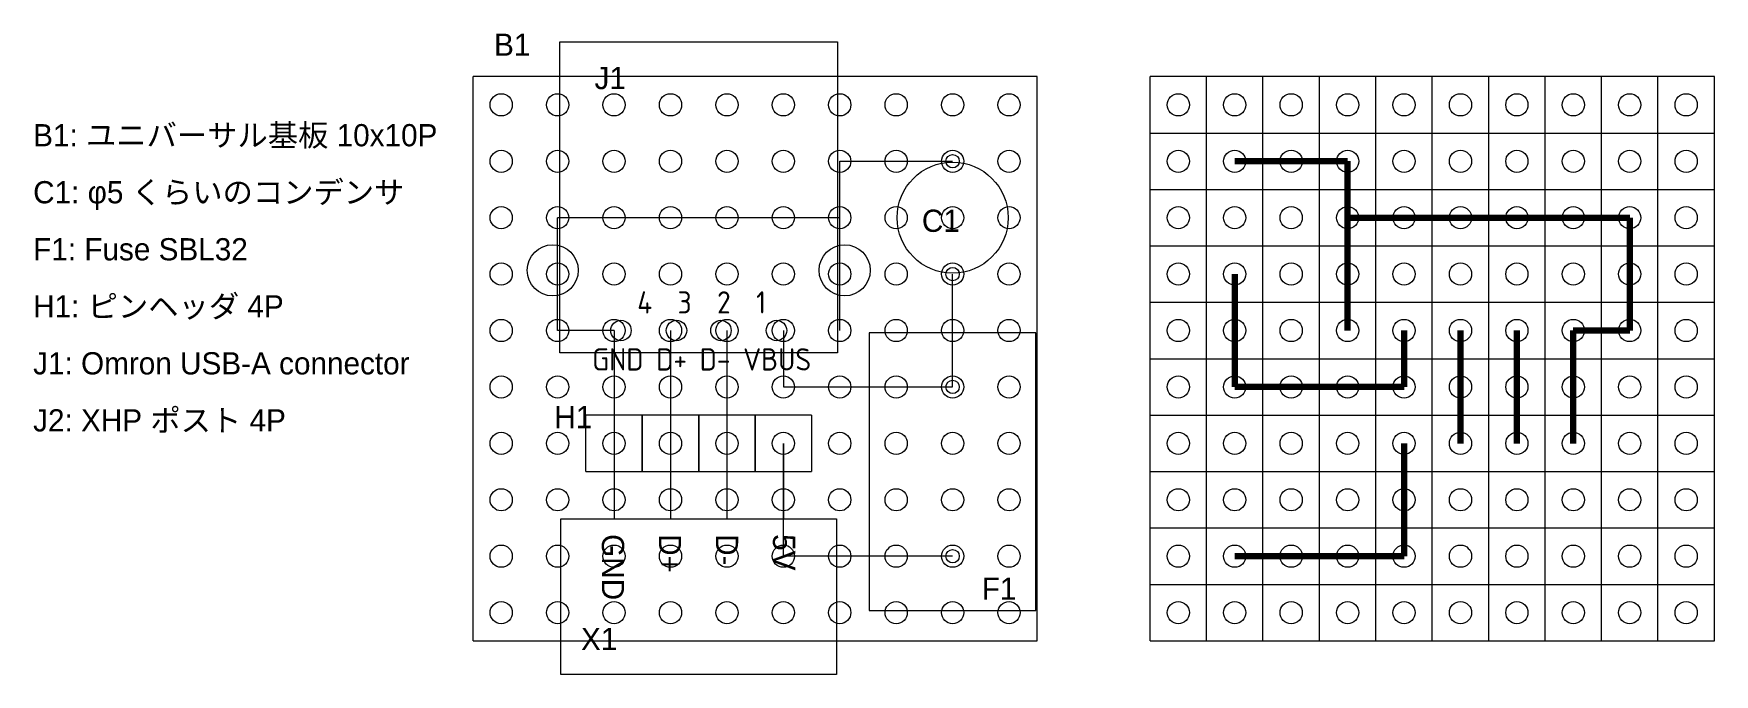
# Model space of a CAD drawing. Extents: x 3.7 to 79.4, y 124.7 to 153.5.
import ezdxf

# ---------------------------------------------------------------- set-up
doc = ezdxf.new("R2010")
doc.units = 0
doc.layers.get('0').update_dxf_attribs({"linetype": 'CONTINUOUS', "lineweight": 9})
for name, color, linetype, lineweight in [('0_GND', 7, 'CONTINUOUS', 15), ('0_wire', 3, 'CONTINUOUS', 15), ('5V line', 1, 'CONTINUOUS', 15), ('condenser', 5, 'CONTINUOUS', 15)]:
    doc.layers.add(name, color=color, linetype=linetype, lineweight=lineweight)
for name, color, linetype, lineweight, true_color in [('fuse', 96, 'CONTINUOUS', 15, 0x006c00), ('socket_header', 56, 'CONTINUOUS', 15, 0x808000), ('terminal', 16, 'CONTINUOUS', 15, 0x800000), ('universal_board', 253, 'CONTINUOUS', 15, 0xa0a0a4)]:
    doc.layers.add(name, color=color, linetype=linetype, lineweight=lineweight, true_color=true_color)
doc.styles.add('azomix', font='azomix')
doc.styles.add('iso', font='iso')
doc.styles.add('unicode', font='unicode')

msp = doc.modelspace()

# ---------------------------------------------------------------- linework, layer by layer
at = {"layer": '0_GND'}
for p, q in [((40, 145.22), (40, 147.76)), ((40, 147.76), (45.08, 147.76)), ((27.3, 140.14), (27.3, 145.22)), ((40, 145.22), (27.3, 145.22)), ((40, 142.68), (40, 145.22)), ((40, 140.14), (40, 142.68)), ((29.84, 140.14), (27.3, 140.14)), ((29.84, 140.14), (29.84, 135.06))]:
    msp.add_line(p, q, dxfattribs=at)
at = {"layer": '0_GND', "lineweight": 200}
for p, q in [((62.86, 147.76), (57.78, 147.76)), ((62.86, 145.22), (62.86, 147.76)), ((62.86, 142.68), (62.86, 145.22)), ((62.86, 145.22), (75.56, 145.22)), ((75.56, 140.14), (75.56, 145.22)), ((62.86, 140.14), (62.86, 142.68)), ((73.02, 140.14), (73.02, 135.06)), ((73.02, 140.14), (75.56, 140.14))]:
    msp.add_line(p, q, dxfattribs=at)
at = {"layer": '0_wire'}
for p, q in [((32.38, 140.14), (32.38, 135.06)), ((34.92, 140.14), (34.92, 135.06))]:
    msp.add_line(p, q, dxfattribs=at)
at = {"layer": '0_wire', "lineweight": 200}
for p, q in [((67.94, 140.14), (67.94, 135.06)), ((70.48, 140.14), (70.48, 135.06))]:
    msp.add_line(p, q, dxfattribs=at)
at = {"layer": '5V line'}
for p, q in [((45.08, 137.6), (45.08, 142.68)), ((37.46, 140.14), (37.46, 137.6)), ((37.46, 137.6), (45.08, 137.6)), ((37.46, 129.98), (37.46, 135.06)), ((45.08, 129.98), (37.46, 129.98))]:
    msp.add_line(p, q, dxfattribs=at)
at = {"layer": '5V line', "lineweight": 200}
for p, q in [((57.78, 137.6), (57.78, 142.68)), ((65.4, 140.14), (65.4, 137.6)), ((65.4, 137.6), (57.78, 137.6)), ((65.4, 129.98), (65.4, 135.06)), ((57.78, 129.98), (65.4, 129.98))]:
    msp.add_line(p, q, dxfattribs=at)
at = {"layer": 'condenser'}
for centre, radius in [((45.08, 145.22), 2.5), ((45.08, 147.76), 0.3), ((45.08, 142.68), 0.3)]:
    msp.add_circle(centre, radius, dxfattribs=at)
at = {"layer": 'fuse'}
for p, q in [((41.33, 140.04), (41.33, 127.54)), ((48.83, 140.04), (41.33, 140.04)), ((48.83, 127.54), (48.83, 140.04)), ((41.33, 127.54), (48.83, 127.54))]:
    msp.add_line(p, q, dxfattribs=at)
for centre in [(45.08, 137.6), (45.08, 129.98)]:
    msp.add_circle(centre, 0.3, dxfattribs=at)
at = {"layer": 'socket_header'}
for p, q in [((31.11, 136.33), (28.57, 136.33)), ((28.57, 133.79), (28.57, 136.33)), ((31.11, 136.33), (31.11, 133.79)), ((33.65, 136.33), (31.11, 136.33)), ((31.11, 133.79), (31.11, 136.33)), ((33.65, 136.33), (33.65, 133.79)), ((36.19, 136.33), (33.65, 136.33)), ((33.65, 133.79), (33.65, 136.33)), ((36.19, 136.33), (36.19, 133.79)), ((38.73, 136.33), (36.19, 136.33)), ((36.19, 133.79), (36.19, 136.33)), ((38.73, 136.33), (38.73, 133.79)), ((28.57, 133.79), (31.11, 133.79)), ((31.11, 133.79), (33.65, 133.79)), ((33.65, 133.79), (36.19, 133.79)), ((36.19, 133.79), (38.73, 133.79))]:
    msp.add_line(p, q, dxfattribs=at)
at = {"layer": 'terminal'}
for p, q in [((27.4, 153.13), (39.9, 153.13)), ((27.4, 139.13), (27.4, 153.13)), ((39.9, 153.13), (39.9, 139.13)), ((39.9, 139.13), (27.4, 139.13)), ((29.84, 135.06), (29.84, 131.66)), ((32.38, 135.06), (32.38, 131.66)), ((34.92, 135.06), (34.92, 131.66)), ((37.46, 135.06), (37.46, 131.66)), ((27.45, 131.66), (39.85, 131.66)), ((27.45, 124.66), (27.45, 131.66)), ((39.85, 131.66), (39.85, 124.66)), ((39.85, 124.66), (27.45, 124.66))]:
    msp.add_line(p, q, dxfattribs=at)
for centre, radius in [((27.08, 142.85), 1.15), ((40.22, 142.85), 1.15), ((30.15, 140.14), 0.46), ((32.65, 140.14), 0.46), ((34.65, 140.14), 0.46), ((37.15, 140.14), 0.46)]:
    msp.add_circle(centre, radius, dxfattribs=at)
at = {"layer": 'universal_board'}
for p, q in [((48.89, 151.57), (23.49, 151.57)), ((23.49, 126.17), (23.49, 151.57)), ((48.89, 126.17), (48.89, 151.57)), ((79.37, 151.57), (53.97, 151.57)), ((53.97, 126.17), (53.97, 151.57)), ((56.51, 126.17), (56.51, 151.57)), ((59.05, 126.17), (59.05, 151.57)), ((61.59, 126.17), (61.59, 151.57)), ((64.13, 126.17), (64.13, 151.57)), ((66.67, 126.17), (66.67, 151.57)), ((69.21, 126.17), (69.21, 151.57)), ((71.75, 126.17), (71.75, 151.57)), ((74.29, 126.17), (74.29, 151.57)), ((76.83, 126.17), (76.83, 151.57)), ((79.37, 126.17), (79.37, 151.57)), ((53.97, 149.03), (79.37, 149.03)), ((53.97, 146.49), (79.37, 146.49)), ((53.97, 143.95), (79.37, 143.95)), ((53.97, 141.41), (79.37, 141.41)), ((53.97, 138.87), (79.37, 138.87)), ((53.97, 136.33), (79.37, 136.33)), ((53.97, 133.79), (79.37, 133.79)), ((53.97, 131.25), (79.37, 131.25)), ((53.97, 128.71), (79.37, 128.71)), ((23.49, 126.17), (48.89, 126.17)), ((53.97, 126.17), (79.37, 126.17))]:
    msp.add_line(p, q, dxfattribs=at)
for centre in [(24.76, 150.3), (27.3, 150.3), (29.84, 150.3), (32.38, 150.3), (34.92, 150.3), (37.46, 150.3), (40, 150.3), (42.54, 150.3), (45.08, 150.3), (47.62, 150.3), (55.24, 150.3), (57.78, 150.3), (60.32, 150.3), (62.86, 150.3), (65.4, 150.3), (67.94, 150.3), (70.48, 150.3), (73.02, 150.3), (75.56, 150.3), (78.1, 150.3), (24.76, 147.76), (27.3, 147.76), (29.84, 147.76), (32.38, 147.76), (34.92, 147.76), (37.46, 147.76), (40, 147.76), (42.54, 147.76), (45.08, 147.76), (47.62, 147.76), (55.24, 147.76), (57.78, 147.76), (60.32, 147.76), (62.86, 147.76), (65.4, 147.76), (67.94, 147.76), (70.48, 147.76), (73.02, 147.76), (75.56, 147.76), (78.1, 147.76), (24.76, 145.22), (27.3, 145.22), (29.84, 145.22), (32.38, 145.22), (34.92, 145.22), (37.46, 145.22), (40, 145.22), (42.54, 145.22), (45.08, 145.22), (47.62, 145.22), (55.24, 145.22), (57.78, 145.22), (60.32, 145.22), (62.86, 145.22), (65.4, 145.22), (67.94, 145.22), (70.48, 145.22), (73.02, 145.22), (75.56, 145.22), (78.1, 145.22), (24.76, 142.68), (27.3, 142.68), (29.84, 142.68), (32.38, 142.68), (34.92, 142.68), (37.46, 142.68), (40, 142.68), (42.54, 142.68), (45.08, 142.68), (47.62, 142.68), (55.24, 142.68), (57.78, 142.68), (60.32, 142.68), (62.86, 142.68), (65.4, 142.68), (67.94, 142.68), (70.48, 142.68), (73.02, 142.68), (75.56, 142.68), (78.1, 142.68), (24.76, 140.14), (27.3, 140.14), (29.84, 140.14), (32.38, 140.14), (34.92, 140.14), (37.46, 140.14), (40, 140.14), (42.54, 140.14), (45.08, 140.14), (47.62, 140.14), (55.24, 140.14), (57.78, 140.14), (60.32, 140.14), (62.86, 140.14), (65.4, 140.14), (67.94, 140.14), (70.48, 140.14), (73.02, 140.14), (75.56, 140.14), (78.1, 140.14), (24.76, 137.6), (27.3, 137.6), (29.84, 137.6), (32.38, 137.6), (34.92, 137.6), (37.46, 137.6), (40, 137.6), (42.54, 137.6), (45.08, 137.6), (47.62, 137.6), (55.24, 137.6), (57.78, 137.6), (60.32, 137.6), (62.86, 137.6), (65.4, 137.6), (67.94, 137.6), (70.48, 137.6), (73.02, 137.6), (75.56, 137.6), (78.1, 137.6), (24.76, 135.06), (27.3, 135.06), (29.84, 135.06), (32.38, 135.06), (34.92, 135.06), (37.46, 135.06), (40, 135.06), (42.54, 135.06), (45.08, 135.06), (47.62, 135.06), (55.24, 135.06), (57.78, 135.06), (60.32, 135.06), (62.86, 135.06), (65.4, 135.06), (67.94, 135.06), (70.48, 135.06), (73.02, 135.06), (75.56, 135.06), (78.1, 135.06), (24.76, 132.52), (27.3, 132.52), (29.84, 132.52), (32.38, 132.52), (34.92, 132.52), (37.46, 132.52), (40, 132.52), (42.54, 132.52), (45.08, 132.52), (47.62, 132.52), (55.24, 132.52), (57.78, 132.52), (60.32, 132.52), (62.86, 132.52), (65.4, 132.52), (67.94, 132.52), (70.48, 132.52), (73.02, 132.52), (75.56, 132.52), (78.1, 132.52), (24.76, 129.98), (27.3, 129.98), (29.84, 129.98), (32.38, 129.98), (34.92, 129.98), (37.46, 129.98), (40, 129.98), (42.54, 129.98), (45.08, 129.98), (47.62, 129.98), (55.24, 129.98), (57.78, 129.98), (60.32, 129.98), (62.86, 129.98), (65.4, 129.98), (67.94, 129.98), (70.48, 129.98), (73.02, 129.98), (75.56, 129.98), (78.1, 129.98), (24.76, 127.44), (27.3, 127.44), (29.84, 127.44), (32.38, 127.44), (34.92, 127.44), (37.46, 127.44), (40, 127.44), (42.54, 127.44), (45.08, 127.44), (47.62, 127.44), (55.24, 127.44), (57.78, 127.44), (60.32, 127.44), (62.86, 127.44), (65.4, 127.44), (67.94, 127.44), (70.48, 127.44), (73.02, 127.44), (75.56, 127.44), (78.1, 127.44)]:
    msp.add_circle(centre, 0.5, dxfattribs=at)

# ---------------------------------------------------------------- texts
at = {"insert": (3.69, 142.485), "char_height": 1, "width": 18.61111, "attachment_point": 4, "line_spacing_factor": 1.54, "style": 'unicode'}
msp.add_mtext('B1: ユニバーサル基板 10x10P\\PC1: φ5 くらいのコンデンサ\\PF1: Fuse SBL32\\PH1: ピンヘッダ 4P\\PJ1: Omron USB-A connector\\PJ2: XHP ポスト 4P\\P', dxfattribs=at)
at = {"layer": 'condenser', "insert": (43.695, 145.074), "char_height": 1, "width": 1, "attachment_point": 4, "line_spacing_factor": 1.54, "style": 'unicode'}
msp.add_mtext('C1', dxfattribs=at)
at = {"layer": 'fuse', "insert": (46.391, 128.519), "char_height": 1, "width": 0.91111, "attachment_point": 4, "line_spacing_factor": 1.54, "style": 'azomix'}
msp.add_mtext('F1', dxfattribs=at)
at = {"layer": 'socket_header', "insert": (27.149, 136.241), "char_height": 1, "width": 1.11111, "attachment_point": 4, "line_spacing_factor": 1.54, "style": 'unicode'}
msp.add_mtext('H1', dxfattribs=at)
at = {"layer": 'terminal', "char_height": 1, "line_spacing_factor": 1.54}
for s, insert, width, attachment_point, style in [('J1', (28.962, 151.498), 0.70111, 4, 'azomix'), ('4  3  2  1\\PGND D+ D- VBUS', (33.783, 140.123), 11.58333, 5, 'iso'), ('X1', (28.35, 126.252), 1.22222, 4, 'unicode')]:
    msp.add_mtext(s, dxfattribs=dict(at, insert=insert, width=width, attachment_point=attachment_point, style=style))
at = {"layer": 'terminal', "insert": (33.636, 130.974), "char_height": 1, "width": 2.33333, "attachment_point": 4, "rotation": 270, "line_spacing_factor": 1.54, "style": 'unicode'}
msp.add_mtext('5V\\PD-\\PD+\\PGND', dxfattribs=at)
at = {"layer": 'universal_board', "insert": (24.438, 153.006), "char_height": 1, "width": 1.11111, "attachment_point": 4, "line_spacing_factor": 1.54, "style": 'unicode'}
msp.add_mtext('B1', dxfattribs=at)

doc.saveas('drawing.dxf')
